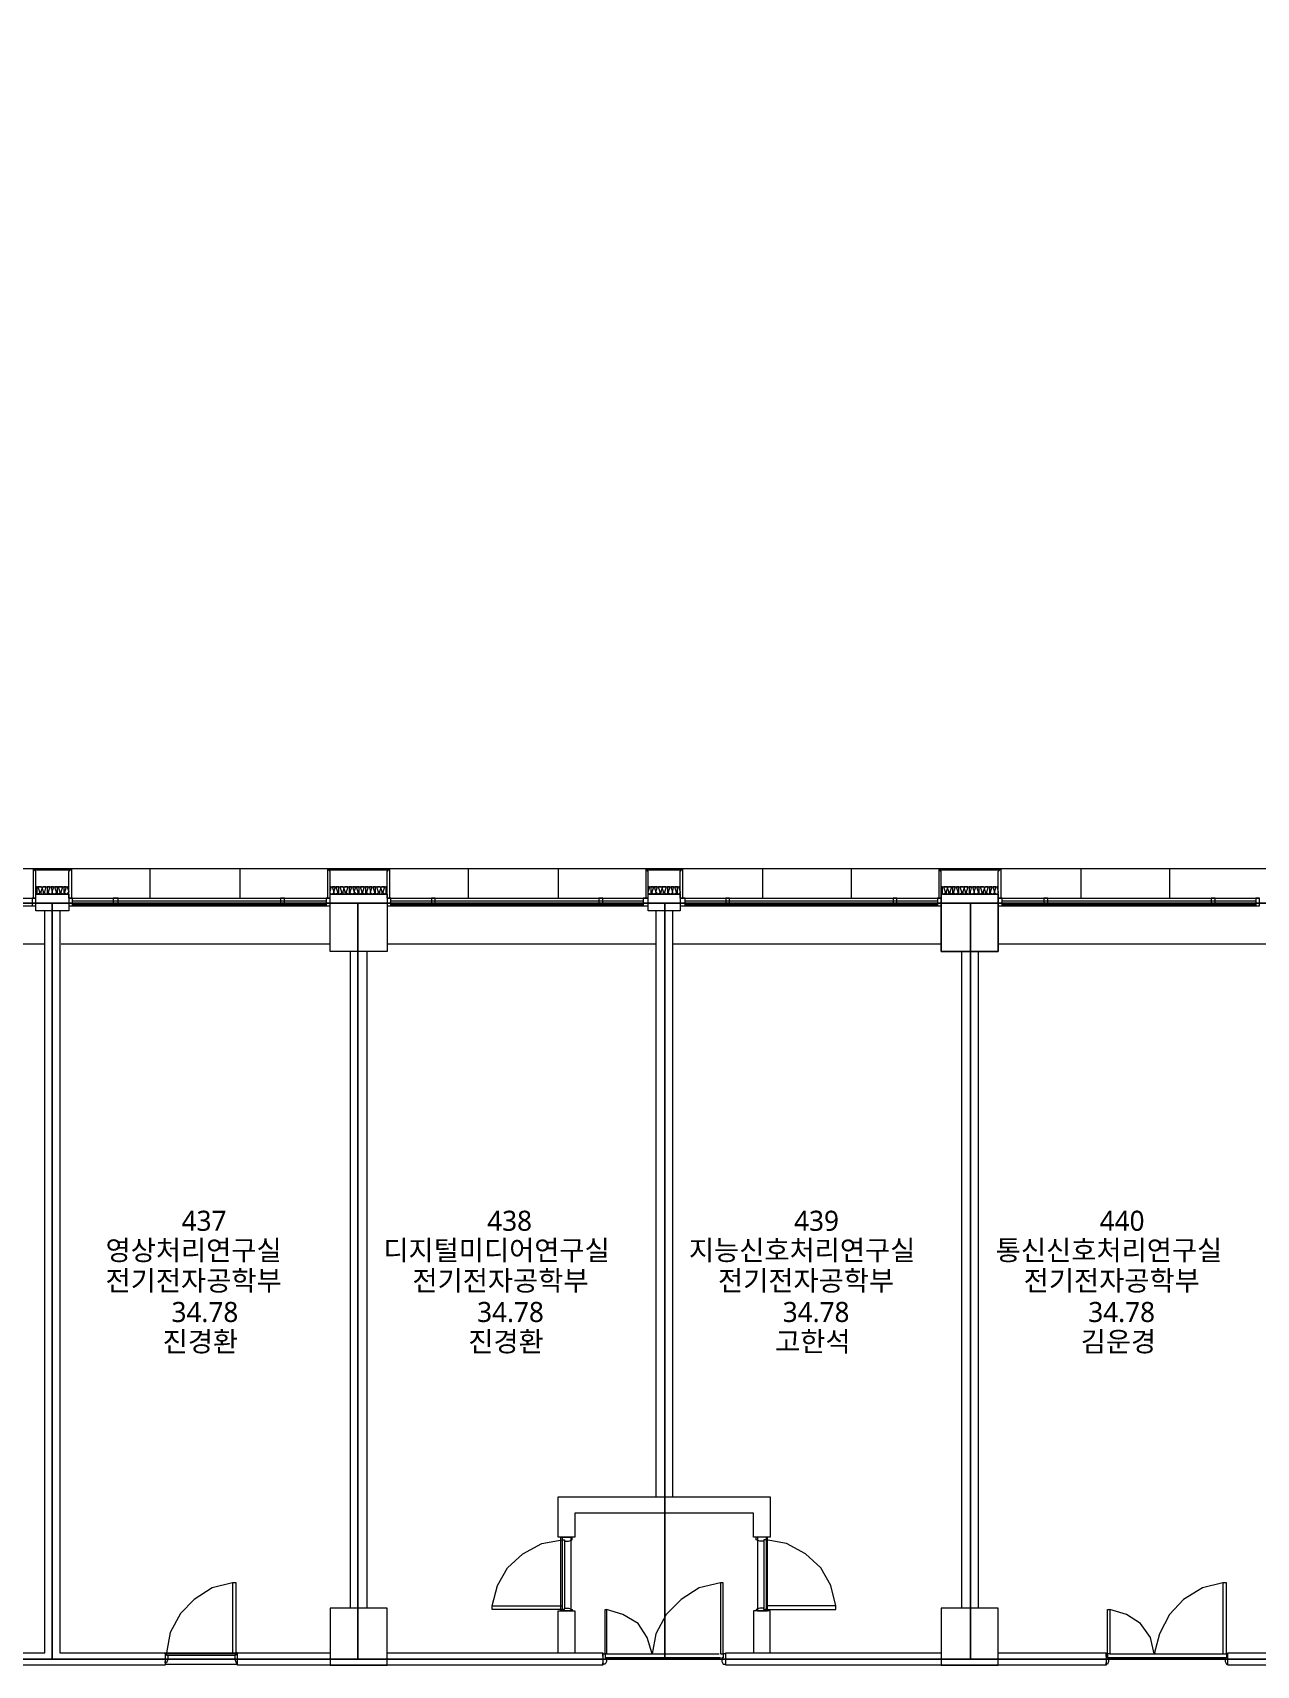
# Model space of a CAD drawing. Header units: millimetres. Extents: x -4005 to 126991, y -1911 to 106703.
# Drawn here: x 45208 to 60209, y 29627 to 49640 of the extents above; entities that cross this region are included whole.
import ezdxf

# ---------------------------------------------------------------- set-up
doc = ezdxf.new("R2010")
doc.units = ezdxf.units.MM
doc.layers.add('PDF_문자', color=7, linetype='Continuous')
doc.layers.add('PDF_형상', color=7, linetype='Continuous')
doc.styles.add('PDF 맑은 고딕', font='malgun.ttf')

msp = doc.modelspace()

# ---------------------------------------------------------------- linework, layer by layer
at = {"layer": 'PDF_형상', "lineweight": 5}
for points in [[(41703, 38969), (45449, 38969), (49196, 38969), (52958, 38969), (56704, 38969), (60450, 38969), (64445, 38969), (68207, 38969), (68207, 42218), (62455, 42218), (62455, 46073), (62455, 49773)], [(71704, 49773), (71704, 42218), (71704, 34539), (71704, 30979), (68207, 30979), (67057, 30979), (67057, 29704), (64445, 29704), (60450, 29704), (56704, 29704), (52958, 29704), (49196, 29704), (45449, 29704), (41703, 29704)], [(66310, 39389), (18542, 39389)], [(46646, 39389), (46646, 39031)], [(47750, 39389), (47750, 39031)], [(50548, 39389), (50548, 39031)], [(51652, 39389), (51652, 39031)], [(54154, 39389), (54154, 39031)], [(55243, 39389), (55243, 39031)], [(58056, 39389), (58056, 39031)], [(59144, 39389), (59144, 39031)], [(42045, 39031), (45247, 39031)], [(45652, 39031), (48854, 39031)], [(49553, 39031), (52755, 39031)], [(53144, 39031), (56346, 39031)], [(57046, 39031), (60248, 39031)], [(42045, 38938), (45247, 38938)], [(45543, 38876), (45543, 29782), (46833, 29782), (46833, 29627), (43973, 29627), (43973, 29782), (45356, 29782), (45356, 38876)], [(45652, 38938), (48854, 38938)], [(45698, 39000), (48807, 39000)], [(45698, 38954), (48807, 38954)], [(49553, 38938), (52755, 38938)], [(49600, 39000), (52693, 39000)], [(49600, 38954), (52693, 38954)], [(52849, 38876), (52849, 31694)], [(53051, 38876), (53051, 31694)], [(53144, 38938), (56346, 38938)], [(53206, 39000), (56300, 39000)], [(53206, 38954), (56300, 38954)], [(57046, 38938), (60248, 38938)], [(57092, 39000), (60201, 39000)], [(57092, 38954), (60201, 38954)], [(42045, 38472), (45356, 38472)], [(45558, 38472), (48854, 38472)], [(49553, 38472), (52849, 38472)], [(53051, 38472), (56346, 38472)], [(57046, 38472), (63854, 38472)], [(49102, 38378), (49102, 30326)], [(49305, 38378), (49305, 30326)], [(56595, 38378), (56595, 30326)], [(56797, 38378), (56797, 30326)], [(50843, 30357), (50906, 30606), (51030, 30824), (51216, 30995), (51450, 31119), (51698, 31166), (51698, 30357)], [(51714, 31197), (51698, 31197), (51698, 31166), (51729, 31166), (51729, 31150), (51776, 31150), (51823, 31166), (51823, 31197), (51807, 31197)], [(51729, 31150), (51729, 30326)], [(54201, 31197), (54201, 31166), (54170, 31166), (54170, 31150), (54123, 31150), (54077, 31166), (54077, 31197)], [(54170, 31150), (54170, 30326)], [(55056, 30357), (54994, 30606), (54869, 30824), (54683, 30995), (54450, 31119), (54201, 31166), (54201, 30357)], [(47657, 30637), (47408, 30575), (47190, 30435), (47019, 30264), (46895, 30031), (46848, 29782), (47657, 29782)], [(53641, 30637), (53377, 30575), (53160, 30435), (52973, 30248), (52849, 30015), (52802, 29767), (52740, 29969), (52631, 30140), (52445, 30248), (52242, 30311)], [(59797, 30637), (59548, 30575), (59315, 30435), (59144, 30248), (59020, 30015), (58958, 29767), (58911, 29969), (58787, 30140), (58616, 30248), (58414, 30311)], [(49553, 29627), (49553, 30326), (48854, 30326), (48854, 29627)], [(51652, 29782), (51652, 30295), (51854, 30295), (51854, 29782)], [(51714, 30295), (51698, 30295), (51698, 30311), (51729, 30311), (51729, 30326), (51776, 30326), (51823, 30311), (51823, 30295), (51807, 30295)], [(54248, 29782), (54248, 30295), (54046, 30295), (54046, 29782)], [(54201, 30295), (54201, 30311), (54170, 30311), (54170, 30326), (54123, 30326), (54077, 30311), (54077, 30295)], [(57046, 29627), (57046, 30326), (56346, 30326), (56346, 29627)], [(46833, 29767), (46833, 29782), (46848, 29782), (46848, 29751), (46864, 29751), (46864, 29704), (46848, 29658), (46833, 29658), (46833, 29673)], [(46864, 29751), (47688, 29751)], [(47719, 29767), (47719, 29782), (47703, 29782), (47703, 29751), (47688, 29751), (47688, 29704), (47703, 29658), (47719, 29658), (47719, 29673)], [(49553, 29782), (52196, 29782), (52196, 29627), (47719, 29627), (47719, 29782), (48854, 29782)], [(52196, 29736), (52196, 29767), (52227, 29767), (52227, 29720), (52242, 29720), (52242, 29673), (52227, 29642), (52196, 29642), (52196, 29658)], [(53641, 29720), (52227, 29720)], [(52242, 29767), (53626, 29767)], [(53704, 29736), (53704, 29767), (53673, 29767), (53673, 29720), (53657, 29720), (53657, 29673), (53673, 29642), (53704, 29642), (53704, 29658)], [(57046, 29782), (58367, 29782), (58367, 29627), (53704, 29627), (53704, 29782), (56346, 29782)], [(58367, 29736), (58367, 29767), (58383, 29767), (58383, 29720), (58398, 29720), (58398, 29673), (58383, 29642), (58367, 29642), (58367, 29658)], [(59828, 29720), (58398, 29720)], [(58414, 29767), (59797, 29767)], [(58958, 29782), (58973, 29782)], [(59859, 29736), (59859, 29767), (59844, 29767), (59844, 29720), (59828, 29720), (59828, 29673), (59844, 29642), (59859, 29642), (59859, 29658)]]:
    msp.add_lwpolyline(points, dxfattribs=at)
for points in [[(45247, 39373), (45216, 39389), (45683, 39389), (45652, 39373)], [(45247, 39358), (45216, 39389), (45216, 39031), (45247, 39031)], [(45652, 39358), (45683, 39389), (45683, 39031), (45652, 39031)], [(48854, 39358), (48823, 39389), (48823, 39031), (48854, 39031)], [(48854, 39373), (48823, 39389), (49584, 39389), (49553, 39373)], [(49553, 39358), (49584, 39389), (49584, 39031), (49553, 39031)], [(52755, 39373), (52724, 39389), (53175, 39389), (53144, 39373)], [(52755, 39358), (52724, 39389), (52724, 39031), (52755, 39031)], [(53144, 39358), (53175, 39389), (53175, 39031), (53144, 39031)], [(56346, 39358), (56315, 39389), (56315, 39031), (56346, 39031)], [(56346, 39373), (56331, 39389), (57077, 39389), (57046, 39373)], [(57046, 39358), (57077, 39389), (57077, 39031), (57046, 39031)], [(45201, 38938), (45247, 38938), (45247, 39031), (45201, 39031)], [(45636, 39156), (45652, 39109), (45636, 39093), (45636, 39078), (45620, 39078), (45605, 39093), (45605, 39109), (45620, 39156), (45620, 39171), (45605, 39171), (45589, 39171), (45589, 39156), (45589, 39109), (45589, 39093), (45589, 39078), (45574, 39078), (45558, 39093), (45558, 39109), (45574, 39156), (45574, 39171), (45543, 39171), (45527, 39171), (45527, 39156), (45543, 39109), (45543, 39093), (45527, 39078), (45512, 39078), (45512, 39093), (45512, 39109), (45512, 39156), (45512, 39171), (45496, 39171), (45481, 39171), (45481, 39156), (45496, 39109), (45496, 39093), (45481, 39078), (45465, 39078), (45449, 39093), (45449, 39109), (45465, 39156), (45465, 39171), (45449, 39171), (45434, 39171), (45434, 39156), (45449, 39109), (45449, 39093), (45434, 39078), (45418, 39078), (45403, 39093), (45403, 39109), (45418, 39156), (45418, 39171), (45403, 39171), (45387, 39171), (45387, 39156), (45387, 39109), (45387, 39093), (45387, 39078), (45372, 39078), (45356, 39093), (45356, 39109), (45372, 39156), (45372, 39171), (45356, 39171), (45341, 39171), (45325, 39156), (45310, 39171), (45294, 39171), (45278, 39171), (45278, 39156), (45294, 39109), (45294, 39093), (45278, 39078), (45263, 39078), (45263, 39093), (45263, 39109), (45263, 39156), (45263, 39171), (45247, 39171), (45652, 39171), (45636, 39171)], [(45247, 39078), (45652, 39078), (45652, 38876), (45247, 38876)], [(45325, 39156), (45310, 39109), (45310, 39093), (45325, 39078), (45341, 39078), (45341, 39093), (45341, 39109)], [(45652, 38938), (45698, 38938), (45698, 39031), (45652, 39031)], [(46196, 38938), (46258, 38938), (46258, 39031), (46196, 39031)], [(48247, 38938), (48294, 38938), (48294, 39031), (48247, 39031)], [(48807, 38938), (48854, 38938), (48854, 39031), (48807, 39031)], [(49538, 39156), (49538, 39109), (49538, 39093), (49538, 39078), (49522, 39078), (49507, 39093), (49507, 39109), (49522, 39156), (49522, 39171), (49507, 39171), (49491, 39171), (49475, 39156), (49460, 39171), (49444, 39171), (49429, 39171), (49429, 39156), (49444, 39109), (49444, 39093), (49429, 39078), (49413, 39078), (49413, 39093), (49413, 39109), (49413, 39156), (49413, 39171), (49398, 39171), (49382, 39171), (49382, 39156), (49398, 39109), (49398, 39093), (49382, 39078), (49367, 39078), (49351, 39093), (49351, 39109), (49367, 39156), (49367, 39171), (49351, 39171), (49336, 39171), (49336, 39156), (49351, 39109), (49351, 39093), (49336, 39078), (49320, 39078), (49305, 39093), (49305, 39109), (49320, 39156), (49320, 39171), (49305, 39171), (49289, 39171), (49289, 39156), (49289, 39109), (49289, 39093), (49289, 39078), (49273, 39078), (49258, 39093), (49258, 39109), (49273, 39156), (49273, 39171), (49258, 39171), (49227, 39171), (49227, 39156), (49242, 39109), (49242, 39093), (49227, 39078), (49211, 39078), (49211, 39093), (49211, 39109), (49211, 39156), (49211, 39171), (49196, 39171), (49180, 39171), (49180, 39156), (49196, 39109), (49196, 39093), (49180, 39078), (49165, 39078), (49165, 39093), (49149, 39109), (49165, 39156), (49165, 39171), (49149, 39171), (49134, 39171), (49134, 39156), (49149, 39109), (49149, 39093), (49134, 39078), (49118, 39078), (49102, 39093), (49102, 39109), (49118, 39156), (49118, 39171), (49102, 39171), (49087, 39171), (49087, 39156), (49087, 39109), (49087, 39093), (49087, 39078), (49071, 39078), (49056, 39093), (49056, 39109), (49071, 39156), (49071, 39171), (49056, 39171), (49040, 39171), (49025, 39156), (49009, 39171), (48994, 39171), (48978, 39171), (48978, 39156), (48994, 39109), (48994, 39093), (48978, 39078), (48963, 39078), (48963, 39093), (48963, 39109), (48963, 39156), (48963, 39171), (48947, 39171), (48931, 39171), (48931, 39156), (48947, 39109), (48947, 39093), (48931, 39078), (48916, 39078), (48900, 39093), (48900, 39109), (48916, 39156), (48916, 39171), (48900, 39171), (48885, 39171), (48885, 39156), (48900, 39109), (48900, 39093), (48885, 39078), (48869, 39078), (48854, 39093), (48854, 39109), (48869, 39156), (48869, 39171), (48854, 39171), (49553, 39171), (49538, 39171)], [(48854, 39078), (49553, 39078), (49553, 38378), (48854, 38378)], [(49553, 38378), (48854, 38378), (48854, 39078), (49553, 39078)], [(49025, 39156), (49009, 39109), (49009, 39093), (49025, 39078), (49040, 39078), (49040, 39093), (49040, 39109)], [(49475, 39156), (49460, 39109), (49460, 39093), (49460, 39078), (49475, 39078), (49491, 39093), (49491, 39109)], [(49553, 38938), (49600, 38938), (49600, 39031), (49553, 39031)], [(50097, 38938), (50144, 38938), (50144, 39031), (50097, 39031)], [(52149, 38938), (52196, 38938), (52196, 39031), (52149, 39031)], [(52693, 38938), (52755, 38938), (52755, 39031), (52693, 39031)], [(53128, 39156), (53144, 39109), (53144, 39093), (53128, 39078), (53113, 39078), (53113, 39093), (53113, 39109), (53113, 39156), (53113, 39171), (53097, 39171), (53082, 39171), (53082, 39156), (53097, 39109), (53097, 39093), (53082, 39078), (53066, 39078), (53051, 39093), (53051, 39109), (53066, 39156), (53066, 39171), (53051, 39171), (53035, 39171), (53035, 39156), (53051, 39109), (53051, 39093), (53035, 39078), (53020, 39078), (53004, 39093), (53004, 39109), (53020, 39156), (53020, 39171), (53004, 39171), (52989, 39171), (52989, 39156), (52989, 39109), (52989, 39093), (52989, 39078), (52973, 39078), (52958, 39093), (52958, 39109), (52973, 39156), (52973, 39171), (52958, 39171), (52926, 39171), (52926, 39156), (52911, 39171), (52895, 39171), (52880, 39171), (52880, 39156), (52895, 39109), (52895, 39093), (52880, 39078), (52864, 39078), (52864, 39093), (52849, 39109), (52864, 39156), (52864, 39171), (52849, 39171), (52833, 39171), (52833, 39156), (52849, 39109), (52849, 39093), (52833, 39078), (52818, 39078), (52802, 39093), (52802, 39109), (52818, 39156), (52818, 39171), (52802, 39171), (52787, 39171), (52787, 39156), (52787, 39109), (52787, 39093), (52787, 39078), (52771, 39078), (52755, 39093), (52755, 39109), (52771, 39156), (52771, 39171), (52755, 39171), (53144, 39171), (53128, 39171)], [(53144, 39078), (53144, 38876), (52755, 38876), (52755, 39078)], [(52926, 39156), (52911, 39109), (52911, 39093), (52911, 39078), (52926, 39078), (52942, 39093), (52942, 39109)], [(53144, 38938), (53206, 38938), (53206, 39031), (53144, 39031)], [(53704, 38938), (53750, 38938), (53750, 39031), (53704, 39031)], [(55756, 38938), (55802, 38938), (55802, 39031), (55756, 39031)], [(56300, 38938), (56346, 38938), (56346, 39031), (56300, 39031)], [(57030, 39156), (57046, 39109), (57046, 39093), (57030, 39078), (57015, 39078), (56999, 39093), (56999, 39109), (57015, 39156), (57015, 39171), (56999, 39171), (56984, 39171), (56984, 39156), (56999, 39109), (56999, 39093), (56984, 39078), (56968, 39078), (56952, 39093), (56952, 39109), (56968, 39156), (56968, 39171), (56952, 39171), (56937, 39171), (56937, 39156), (56937, 39109), (56937, 39093), (56937, 39078), (56921, 39078), (56906, 39093), (56906, 39109), (56921, 39156), (56921, 39171), (56906, 39171), (56890, 39171), (56875, 39156), (56859, 39171), (56844, 39171), (56828, 39171), (56828, 39156), (56844, 39109), (56844, 39093), (56828, 39078), (56813, 39078), (56813, 39093), (56813, 39109), (56813, 39156), (56813, 39171), (56797, 39171), (56781, 39171), (56781, 39156), (56797, 39109), (56797, 39093), (56781, 39078), (56766, 39078), (56750, 39093), (56750, 39109), (56766, 39156), (56766, 39171), (56750, 39171), (56735, 39171), (56735, 39156), (56750, 39109), (56750, 39093), (56735, 39078), (56719, 39078), (56704, 39093), (56704, 39109), (56719, 39156), (56719, 39171), (56704, 39171), (56688, 39171), (56688, 39156), (56688, 39109), (56688, 39093), (56688, 39078), (56673, 39078), (56657, 39093), (56657, 39109), (56673, 39156), (56673, 39171), (56657, 39171), (56626, 39171), (56626, 39156), (56611, 39171), (56595, 39171), (56579, 39171), (56579, 39156), (56595, 39109), (56595, 39093), (56579, 39078), (56564, 39078), (56564, 39093), (56564, 39109), (56564, 39156), (56564, 39171), (56548, 39171), (56533, 39171), (56533, 39156), (56548, 39109), (56548, 39093), (56533, 39078), (56517, 39078), (56502, 39093), (56502, 39109), (56517, 39156), (56517, 39171), (56502, 39171), (56486, 39171), (56486, 39156), (56486, 39109), (56486, 39093), (56486, 39078), (56471, 39078), (56455, 39093), (56455, 39109), (56471, 39156), (56471, 39171), (56455, 39171), (56440, 39171), (56424, 39156), (56424, 39171), (56393, 39171), (56377, 39171), (56377, 39156), (56393, 39109), (56393, 39093), (56377, 39078), (56362, 39078), (56362, 39093), (56362, 39109), (56362, 39156), (56362, 39171), (56346, 39171), (57046, 39171), (57030, 39171)], [(57046, 39078), (56346, 39078), (56346, 38378), (57046, 38378)], [(57046, 39078), (57046, 38378), (56346, 38378), (56346, 39078)], [(56424, 39156), (56408, 39109), (56408, 39093), (56424, 39078), (56440, 39078), (56440, 39093), (56440, 39109)], [(56626, 39156), (56611, 39109), (56611, 39093), (56611, 39078), (56626, 39078), (56642, 39093), (56642, 39109)], [(56875, 39156), (56859, 39109), (56859, 39093), (56875, 39078), (56890, 39078), (56890, 39093), (56890, 39109)], [(57046, 38938), (57092, 38938), (57092, 39031), (57046, 39031)], [(57605, 38938), (57652, 38938), (57652, 39031), (57605, 39031)], [(59657, 38938), (59704, 38938), (59704, 39031), (59657, 39031)], [(60201, 38938), (60248, 38938), (60248, 39031), (60201, 39031)], [(45449, 38969), (41703, 38969), (41703, 29704), (45449, 29704)], [(49196, 38969), (45449, 38969), (45449, 29704), (49196, 29704)], [(52958, 38969), (49196, 38969), (49196, 29704), (52958, 29704)], [(56704, 38969), (52958, 38969), (52958, 29704), (56704, 29704)], [(60450, 38969), (56704, 38969), (56704, 29704), (60450, 29704)], [(51652, 31197), (51652, 31694), (54248, 31694), (54248, 31197), (54046, 31197), (54046, 31492), (51854, 31492), (51854, 31197)], [(51683, 30295), (51683, 31197), (51807, 31197), (51807, 30295)], [(54217, 30295), (54217, 31197), (54092, 31197), (54092, 30295)], [(47703, 29782), (47703, 30637), (47657, 30637), (47657, 29782)], [(53673, 29767), (53673, 30637), (53641, 30637), (53641, 29767)], [(59844, 29767), (59844, 30637), (59797, 30637), (59797, 29767)], [(48854, 30326), (48854, 29627), (49553, 29627), (49553, 30326)], [(51698, 30311), (50843, 30311), (50843, 30357), (51698, 30357)], [(52227, 29767), (52227, 30311), (52242, 30311), (52242, 29767)], [(54201, 30311), (55056, 30311), (55056, 30357), (54201, 30357)], [(57046, 29627), (57046, 30326), (56346, 30326), (56346, 29627)], [(58383, 29767), (58383, 30311), (58414, 30311), (58414, 29767)], [(47719, 29767), (46833, 29767), (46833, 29642), (47719, 29642)], [(59859, 29627), (59859, 29782), (61352, 29782), (61352, 29627)]]:
    msp.add_lwpolyline(points, close=True, dxfattribs=at)

# ---------------------------------------------------------------- texts
at = {"layer": 'PDF_문자', "char_height": 245.8, "attachment_point": 4, "style": 'PDF 맑은 고딕'}
for s, insert in [('437', (47035, 35075)), ('438', (50781, 35075)), ('439', (54543, 35075)), ('440', (58289, 35075)), ('영상처리연구실', (46102, 34702)), ('디지털미디어연구실', (49507, 34702)), ('지능신호처리연구실', (53253, 34702)), ('통신신호처리연구실', (57015, 34702)), ('전기전자공학부', (46102, 34329)), ('전기전자공학부', (49864, 34329)), ('전기전자공학부', (53610, 34329)), ('전기전자공학부', (57357, 34329)), ('34.78', (46911, 33956)), ('34.78', (50657, 33956)), ('34.78', (54403, 33956)), ('34.78', (58149, 33956)), ('진경환', (46802, 33583)), ('진경환', (50548, 33583)), ('고한석', (54310, 33583)), ('김운경', (58056, 33583))]:
    msp.add_mtext(s, dxfattribs=dict(at, insert=insert))

doc.saveas('drawing.dxf')
